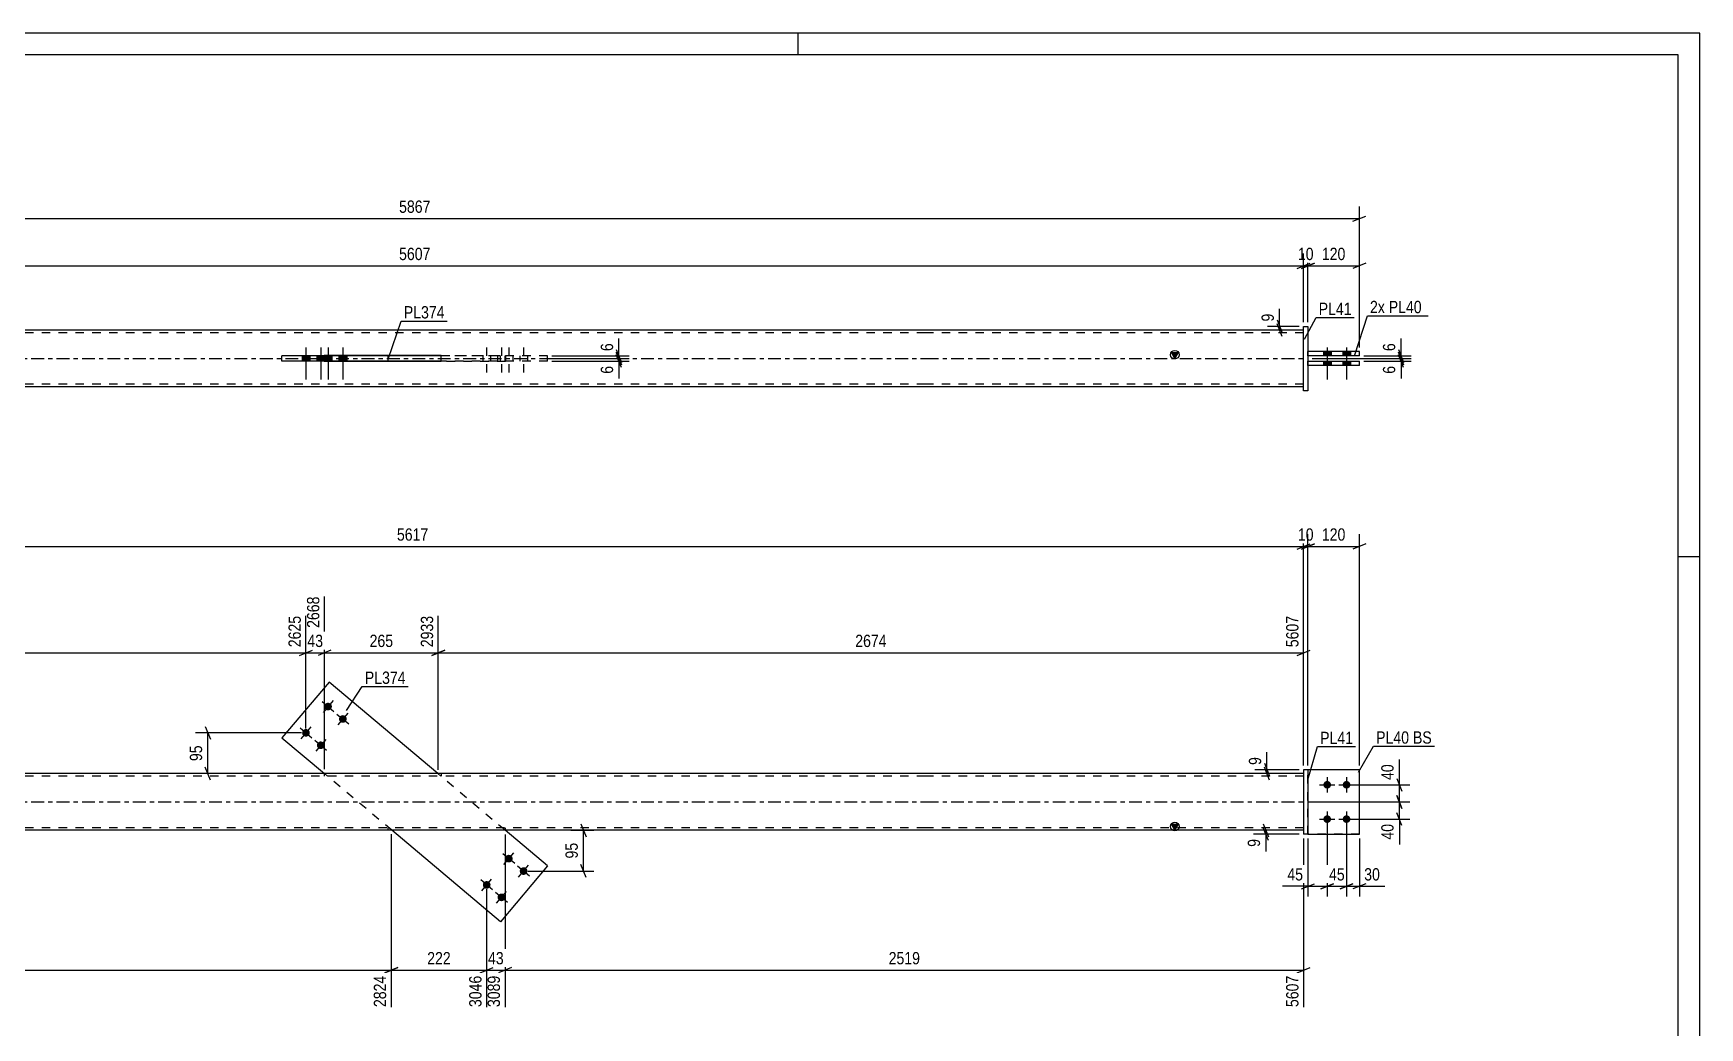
# Model space of a CAD drawing. Header units: millimetres. Extents: x 0 to 594, y 0 to 420.
# Drawn here: x 205.9 to 594, y 188.3 to 420 of the extents above; entities that cross this region are included whole.
import ezdxf

# ---------------------------------------------------------------- set-up
doc = ezdxf.new("R2010")
doc.units = ezdxf.units.MM
doc.linetypes.add('DXK_LINE_DOT2', pattern=[3.9198, 1.9599, -1.9599])
doc.linetypes.add('DXK_LINE_DOT3', pattern=[5.9187, 2.979, -0.9799, 0.9799, -0.9799])
doc.styles.add('Arial Narrow', font='ARIALN.TTF', dxfattribs={"height": 0.2})

# ---------------------------------------------------------------- blocks, each defined once
blk = doc.blocks.new('Unknown-582685932-1127')
at = {"color": 5, "linetype": 'Continuous'}
for p, q in [((594, 420), (0, 420)), ((384, 415), (384, 420)), ((594, 0), (594, 420)), ((589, 415), (5, 415)), ((589, 5), (589, 415)), ((594, 298), (589, 298))]:
    blk.add_line(p, q, dxfattribs=at)
blk = doc.blocks.new('Part-582685932-1683 - 1672')
at = {"linetype": 'Continuous'}
blk.add_hatch(color=2, dxfattribs=at).paths.add_polyline_path([(471.75, 234.32), (470.95, 235.72), (472.55, 235.72)])
at = {"color": 2, "linetype": 'Continuous'}
for p, q in [((413.65, 247.52), (175.8, 247.52)), ((501.75, 247.52), (413.75, 247.52)), ((413.65, 234.32), (175.8, 234.32)), ((501.75, 234.32), (413.75, 234.32)), ((471.75, 234.32), (470.95, 235.72)), ((470.95, 235.72), (472.55, 235.72)), ((472.55, 235.72), (471.75, 234.32))]:
    blk.add_line(p, q, dxfattribs=at)
at = {"color": 7, "linetype": 'DXK_LINE_DOT2'}
for p, q in [((413.65, 246.92), (175.8, 246.92)), ((273.59, 247.52), (273.59, 246.92)), ((300.9, 247.52), (300.9, 246.92)), ((501.75, 246.92), (413.75, 246.92)), ((501.75, 247.52), (501.75, 234.32)), ((413.65, 234.92), (175.8, 234.92)), ((288.55, 234.32), (288.55, 234.92)), ((315.86, 234.32), (315.86, 234.92)), ((501.75, 234.92), (413.75, 234.92))]:
    blk.add_line(p, q, dxfattribs=at)
at = {"color": 7, "linetype": 'DXK_LINE_DOT3'}
for p, q in [((175.8, 240.92), (413.65, 240.92)), ((413.75, 240.92), (501.75, 240.92))]:
    blk.add_line(p, q, dxfattribs=at)
at = {"color": 2, "linetype": 'Continuous'}
blk.add_circle((471.75, 235.22), 1, dxfattribs=at)
blk = doc.blocks.new('Part-582685932-1688 - 1672')
at = {"color": 2, "linetype": 'Continuous'}
for p, q in [((514.75, 248.42), (502.75, 248.42)), ((514.75, 233.42), (514.75, 248.42)), ((502.75, 233.42), (514.75, 233.42))]:
    blk.add_line(p, q, dxfattribs=at)
at = {"color": 7, "linetype": 'DXK_LINE_DOT2'}
blk.add_line((502.75, 248.42), (502.75, 233.42), dxfattribs=at)
blk = doc.blocks.new('Part-582685932-1693 - 1672')
at = {"color": 7, "linetype": 'DXK_LINE_DOT2'}
for p, q in [((514.75, 248.42), (502.75, 248.42)), ((502.75, 233.42), (502.75, 248.42)), ((514.75, 233.42), (514.75, 248.42)), ((514.75, 233.42), (502.75, 233.42))]:
    blk.add_line(p, q, dxfattribs=at)
blk = doc.blocks.new('Part-582685932-1698 - 1672')
at = {"color": 2, "linetype": 'Continuous'}
for p, q in [((502.75, 248.42), (501.75, 248.42)), ((501.75, 248.42), (501.75, 233.42)), ((502.75, 248.42), (502.75, 233.42)), ((502.75, 233.42), (501.75, 233.42))]:
    blk.add_line(p, q, dxfattribs=at)
blk = doc.blocks.new('Part-582685932-1718 - 1672')
at = {"color": 2, "linetype": 'Continuous'}
for p, q in [((274.75, 268.84), (263.8, 255.84)), ((300.08, 247.52), (274.75, 268.84)), ((263.8, 255.84), (273.69, 247.52)), ((314.7, 212.99), (289.37, 234.32)), ((325.65, 226), (315.76, 234.32)), ((325.65, 226), (314.7, 212.99))]:
    blk.add_line(p, q, dxfattribs=at)
at = {"color": 7, "linetype": 'DXK_LINE_DOT2'}
for p, q in [((289.37, 234.32), (273.69, 247.52)), ((315.76, 234.32), (300.08, 247.52))]:
    blk.add_line(p, q, dxfattribs=at)
blk = doc.blocks.new('Bolt-582685932-1719 - 1672')
at = {"linetype": 'Continuous'}
for points in [[(507.25, 245.82, -1), (507.25, 244.02, -1)], [(511.75, 245.82, -1), (511.75, 244.02, -1)], [(507.25, 237.82, -1), (507.25, 236.02, -1)], [(511.75, 237.82, -1), (511.75, 236.02, -1)]]:
    blk.add_hatch(color=1, dxfattribs=at).paths.add_polyline_path(points)
at = {"color": 1, "linetype": 'Continuous'}
for p, q in [((505.45, 244.92), (509.05, 244.92)), ((507.25, 246.72), (507.25, 243.12)), ((509.95, 244.92), (513.55, 244.92)), ((511.75, 246.72), (511.75, 243.12)), ((505.45, 236.92), (509.05, 236.92)), ((507.25, 238.72), (507.25, 235.12)), ((509.95, 236.92), (513.55, 236.92)), ((511.75, 238.72), (511.75, 235.12))]:
    blk.add_line(p, q, dxfattribs=at)
blk = doc.blocks.new('Bolt-582685932-1721 - 1672')
at = {"linetype": 'Continuous'}
for points in [[(275.11, 263.83, -1), (273.95, 262.46, -1)], [(278.55, 260.94, -1), (277.4, 259.56, -1)], [(269.96, 257.71, -1), (268.8, 256.34, -1)], [(273.4, 254.82, -1), (272.24, 253.44, -1)]]:
    blk.add_hatch(color=1, dxfattribs=at).paths.add_polyline_path(points)
at = {"color": 1, "linetype": 'Continuous'}
for p, q in [((273.16, 264.3), (275.91, 261.99)), ((275.69, 264.52), (273.37, 261.77)), ((276.6, 261.41), (279.35, 259.09)), ((279.13, 261.62), (276.82, 258.87)), ((268, 258.18), (270.76, 255.87)), ((270.54, 258.4), (268.22, 255.65)), ((271.45, 255.29), (274.2, 252.97)), ((273.98, 255.5), (271.66, 252.75))]:
    blk.add_line(p, q, dxfattribs=at)
blk = doc.blocks.new('Bolt-582685932-1722 - 1672')
at = {"linetype": 'Continuous'}
for points in [[(316.05, 227.02, -1), (317.21, 228.4, -1)], [(319.49, 224.12, -1), (320.65, 225.5, -1)], [(310.9, 220.9, -1), (312.05, 222.28, -1)], [(314.34, 218, -1), (315.5, 219.38, -1)]]:
    blk.add_hatch(color=1, dxfattribs=at).paths.add_polyline_path(points)
at = {"color": 1, "linetype": 'Continuous'}
for p, q in [((315.47, 226.33), (317.79, 229.08)), ((318, 226.55), (315.25, 228.87)), ((321.45, 223.65), (318.69, 225.97)), ((318.91, 223.43), (321.23, 226.19)), ((312.85, 220.43), (310.1, 222.75)), ((310.32, 220.21), (312.63, 222.96)), ((316.29, 217.53), (313.54, 219.85)), ((313.76, 217.31), (316.08, 220.07))]:
    blk.add_line(p, q, dxfattribs=at)
blk = doc.blocks.new('Bolt-582685932-1367 - 1364')
at = {"linetype": 'Continuous'}
for points in [[(508.15, 345.83), (506.35, 345.83), (506.35, 344.83), (508.15, 344.83)], [(508.15, 345.83), (506.35, 345.83), (506.35, 344.83), (508.15, 344.83)], [(512.65, 345.83), (510.85, 345.83), (510.85, 344.83), (512.65, 344.83)], [(512.65, 345.83), (510.85, 345.83), (510.85, 344.83), (512.65, 344.83)], [(508.15, 343.63), (506.35, 343.63), (506.35, 342.63), (508.15, 342.63)], [(508.15, 343.63), (506.35, 343.63), (506.35, 342.63), (508.15, 342.63)], [(512.65, 343.63), (510.85, 343.63), (510.85, 342.63), (512.65, 342.63)], [(512.65, 343.63), (510.85, 343.63), (510.85, 342.63), (512.65, 342.63)]]:
    blk.add_hatch(color=1, dxfattribs=at).paths.add_polyline_path(points)
at = {"color": 1, "linetype": 'Continuous'}
for p, q in [((506.35, 345.83), (506.35, 344.83)), ((506.35, 345.83), (506.35, 344.83)), ((507.25, 346.83), (507.25, 339.33)), ((507.25, 346.83), (507.25, 339.33)), ((508.15, 345.83), (508.15, 344.83)), ((508.15, 345.83), (508.15, 344.83)), ((510.85, 345.83), (510.85, 344.83)), ((510.85, 345.83), (510.85, 344.83)), ((511.75, 346.83), (511.75, 339.33)), ((511.75, 346.83), (511.75, 339.33)), ((512.65, 345.83), (512.65, 344.83)), ((512.65, 345.83), (512.65, 344.83)), ((506.35, 343.63), (506.35, 342.63)), ((506.35, 343.63), (506.35, 342.63)), ((508.15, 343.63), (508.15, 342.63)), ((508.15, 343.63), (508.15, 342.63)), ((510.85, 343.63), (510.85, 342.63)), ((510.85, 343.63), (510.85, 342.63)), ((512.65, 343.63), (512.65, 342.63)), ((512.65, 343.63), (512.65, 342.63))]:
    blk.add_line(p, q, dxfattribs=at)
blk = doc.blocks.new('Part-582685932-1402 - 1364')
at = {"linetype": 'Continuous'}
blk.add_hatch(color=2, dxfattribs=at).paths.add_polyline_path([(471.75, 344.23), (470.95, 345.63), (472.55, 345.63)])
at = {"color": 2, "linetype": 'Continuous'}
for p, q in [((413.65, 350.83), (175.8, 350.83)), ((501.75, 350.83), (413.75, 350.83)), ((471.75, 344.23), (470.95, 345.63)), ((470.95, 345.63), (472.55, 345.63)), ((472.55, 345.63), (471.75, 344.23)), ((300.9, 344.93), (273.59, 344.93)), ((273.59, 344.83), (273.59, 344.93)), ((273.59, 343.63), (273.59, 343.53)), ((300.9, 343.53), (273.59, 343.53)), ((288.55, 344.93), (288.55, 344.83)), ((288.55, 343.63), (288.55, 343.53)), ((300.9, 343.53), (300.9, 344.93)), ((413.65, 337.63), (175.8, 337.63)), ((501.75, 337.63), (413.75, 337.63))]:
    blk.add_line(p, q, dxfattribs=at)
at = {"color": 7, "linetype": 'DXK_LINE_DOT2'}
for p, q in [((413.65, 350.23), (175.8, 350.23)), ((501.75, 350.23), (413.75, 350.23)), ((501.75, 337.63), (501.75, 350.83)), ((273.59, 343.53), (273.59, 344.83)), ((288.55, 343.53), (288.55, 344.83)), ((300.9, 344.93), (315.86, 344.93)), ((315.86, 343.53), (300.9, 343.53)), ((315.86, 344.93), (315.86, 343.53)), ((413.65, 338.23), (175.8, 338.23)), ((501.75, 338.23), (413.75, 338.23))]:
    blk.add_line(p, q, dxfattribs=at)
at = {"color": 7, "linetype": 'DXK_LINE_DOT3'}
for p, q in [((175.8, 344.23), (413.65, 344.23)), ((413.75, 344.23), (501.75, 344.23))]:
    blk.add_line(p, q, dxfattribs=at)
at = {"color": 2, "linetype": 'Continuous'}
blk.add_circle((471.75, 345.13), 1, dxfattribs=at)
blk = doc.blocks.new('Bolt-582685932-1370 - 1364')
at = {"color": 1, "linetype": 'DXK_LINE_DOT2'}
for p, q in [((311.47, 346.83), (311.47, 339.33)), ((314.92, 346.83), (314.92, 339.33)), ((316.63, 346.83), (316.63, 339.33)), ((320.07, 346.83), (320.07, 339.33)), ((310.57, 344.83), (310.57, 343.63)), ((312.37, 344.83), (312.37, 343.63)), ((314.02, 344.83), (314.02, 343.63)), ((315.73, 344.83), (315.73, 343.63)), ((315.82, 344.83), (315.82, 343.63)), ((317.53, 344.83), (317.53, 343.63)), ((319.17, 344.83), (319.17, 343.63)), ((320.97, 344.83), (320.97, 343.63))]:
    blk.add_line(p, q, dxfattribs=at)
blk = doc.blocks.new('Bolt-582685932-1371 - 1364')
at = {"linetype": 'Continuous'}
for points in [[(270.28, 344.83), (268.48, 344.83), (268.48, 343.63), (270.28, 343.63)], [(273.72, 344.83), (271.92, 344.83), (271.92, 343.63), (273.72, 343.63)], [(275.43, 344.83), (273.63, 344.83), (273.63, 343.63), (275.43, 343.63)], [(278.87, 344.83), (277.07, 344.83), (277.07, 343.63), (278.87, 343.63)]]:
    blk.add_hatch(color=1, dxfattribs=at).paths.add_polyline_path(points)
at = {"color": 1, "linetype": 'Continuous'}
for p, q in [((269.38, 346.83), (269.38, 339.33)), ((272.82, 346.83), (272.82, 339.33)), ((274.53, 346.83), (274.53, 339.33)), ((277.97, 346.83), (277.97, 339.33)), ((268.48, 344.83), (268.48, 343.63)), ((270.28, 344.83), (270.28, 343.63)), ((271.92, 344.83), (271.92, 343.63)), ((273.63, 344.83), (273.63, 343.63)), ((273.72, 344.83), (273.72, 343.63)), ((275.43, 344.83), (275.43, 343.63)), ((277.07, 344.83), (277.07, 343.63)), ((278.87, 344.83), (278.87, 343.63))]:
    blk.add_line(p, q, dxfattribs=at)
blk = doc.blocks.new('Part-582685932-1417 - 1364')
at = {"color": 2, "linetype": 'Continuous'}
for p, q in [((502.75, 342.63), (502.75, 343.63)), ((502.75, 343.63), (514.75, 343.63)), ((514.75, 342.63), (502.75, 342.63)), ((514.75, 342.63), (514.75, 343.63))]:
    blk.add_line(p, q, dxfattribs=at)
blk = doc.blocks.new('Part-582685932-1422 - 1364')
at = {"color": 2, "linetype": 'Continuous'}
for p, q in [((514.75, 345.83), (502.75, 345.83)), ((502.75, 344.83), (502.75, 345.83)), ((514.75, 344.83), (514.75, 345.83)), ((514.75, 344.83), (502.75, 344.83))]:
    blk.add_line(p, q, dxfattribs=at)
blk = doc.blocks.new('Part-582685932-1437 - 1364')
at = {"color": 2, "linetype": 'Continuous'}
for p, q in [((501.75, 336.73), (501.75, 351.73)), ((501.75, 351.73), (502.75, 351.73)), ((502.75, 351.73), (502.75, 336.73)), ((502.75, 336.73), (501.75, 336.73))]:
    blk.add_line(p, q, dxfattribs=at)
blk = doc.blocks.new('Part-582685932-1467 - 1364')
at = {"color": 2, "linetype": 'Continuous'}
for p, q in [((263.8, 343.63), (263.8, 344.83)), ((300.9, 344.83), (263.8, 344.83)), ((300.9, 343.63), (263.8, 343.63)), ((274.75, 343.63), (274.75, 344.83))]:
    blk.add_line(p, q, dxfattribs=at)
at = {"color": 7, "linetype": 'DXK_LINE_DOT2'}
for p, q in [((325.65, 344.83), (300.9, 344.83)), ((325.65, 343.63), (300.9, 343.63)), ((314.7, 343.63), (314.7, 344.83)), ((325.65, 343.63), (325.65, 344.83))]:
    blk.add_line(p, q, dxfattribs=at)
blk = doc.blocks.new('StraightDimension-582685932-1758 - 1672')
at = {"color": 7, "linetype": 'Continuous'}
for p, q in [((273.69, 248.52), (273.69, 288.78)), ((300.2, 248.42), (300.2, 284.28)), ((275.19, 276.27), (272.19, 275.07)), ((273.69, 275.67), (300.2, 275.67)), ((298.7, 275.07), (301.7, 276.27))]:
    blk.add_line(p, q, dxfattribs=at)
at = {"color": 0, "linetype": 'Continuous'}
blk.add_wipeout([(299.6, 284.88), (295.4, 284.88), (295.4, 276.37), (299.6, 276.37)], dxfattribs=at)
at = {"color": 0}
blk.add_wipeout([(290.28, 276.42), (290.28, 280.62), (283.6, 280.62), (283.6, 276.42)], dxfattribs=at)
at = {"color": 3, "linetype": 'Continuous', "style": 'Arial Narrow'}
blk.add_text('2933', height=2.863, rotation=90.0002, dxfattribs=at).set_placement((299, 276.97))
at = {"color": 3, "style": 'Arial Narrow'}
blk.add_text('265', height=2.863, dxfattribs=at).set_placement((284.2, 277.02))
blk = doc.blocks.new('StraightDimension-582685932-1742 - 1672')
at = {"color": 7, "linetype": 'Continuous'}
for p, q in [((273.69, 248.52), (273.69, 288.78)), ((269.38, 258.03), (269.38, 284.28)), ((267.88, 275.07), (270.88, 276.27)), ((269.38, 275.67), (273.69, 275.67)), ((275.19, 276.27), (272.19, 275.07))]:
    blk.add_line(p, q, dxfattribs=at)
at = {"color": 0}
blk.add_wipeout([(273.96, 276.42), (273.96, 280.62), (269.11, 280.62), (269.11, 276.42)], dxfattribs=at)
at = {"color": 0, "linetype": 'Continuous'}
blk.add_wipeout([(273.09, 289.38), (268.89, 289.38), (268.89, 280.87), (273.09, 280.87)], dxfattribs=at)
at = {"color": 3, "linetype": 'Continuous', "style": 'Arial Narrow'}
blk.add_text('2668', height=2.863, rotation=90.0002, dxfattribs=at).set_placement((272.49, 281.47))
at = {"color": 3, "style": 'Arial Narrow'}
blk.add_text('43', height=2.863, dxfattribs=at).set_placement((269.71, 277.02))
blk = doc.blocks.new('StraightDimension-582685932-1814 - 1672')
at = {"color": 7, "linetype": 'Continuous'}
for p, q in [((315.76, 233.32), (315.76, 193.13)), ((501.75, 232.42), (501.75, 193.13)), ((317.26, 202.34), (314.26, 201.14)), ((500.25, 201.14), (503.25, 202.34)), ((315.76, 201.74), (501.75, 201.74))]:
    blk.add_line(p, q, dxfattribs=at)
at = {"color": 0}
blk.add_wipeout([(413.01, 202.49), (413.01, 206.69), (404.5, 206.69), (404.5, 202.49)], dxfattribs=at)
at = {"color": 0, "linetype": 'Continuous'}
blk.add_wipeout([(501.15, 201.04), (496.95, 201.04), (496.95, 192.53), (501.15, 192.53)], dxfattribs=at)
at = {"color": 3, "style": 'Arial Narrow'}
blk.add_text('2519', height=2.863, dxfattribs=at).set_placement((405.1, 203.09))
at = {"color": 3, "linetype": 'Continuous', "style": 'Arial Narrow'}
blk.add_text('5607', height=2.863, rotation=90.0002, dxfattribs=at).set_placement((500.55, 193.13))
blk = doc.blocks.new('StraightDimension-582685932-1963 - 1672')
at = {"color": 7, "linetype": 'Continuous'}
for p, q in [((331.07, 234.32), (336.44, 234.32)), ((333.44, 235.82), (334.64, 232.82)), ((334.04, 224.81), (334.04, 234.32)), ((334.64, 223.31), (333.44, 226.31)), ((321.07, 224.81), (336.44, 224.81))]:
    blk.add_line(p, q, dxfattribs=at)
at = {"color": 0}
blk.add_wipeout([(333.29, 231.99), (329.09, 231.99), (329.09, 227.14), (333.29, 227.14)], dxfattribs=at)
at = {"color": 3, "style": 'Arial Narrow'}
blk.add_text('95', height=2.863, rotation=90.0002, dxfattribs=at).set_placement((332.69, 227.74))
blk = doc.blocks.new('StraightDimension-582685932-1987 - 1672')
at = {"color": 7, "linetype": 'Continuous'}
for p, q in [((512.75, 244.92), (526.46, 244.92)), ((523.46, 246.42), (524.66, 243.42)), ((524.06, 240.92), (524.06, 244.92)), ((502.75, 240.92), (526.46, 240.92)), ((524.66, 239.42), (523.46, 242.42))]:
    blk.add_line(p, q, dxfattribs=at)
at = {"color": 0}
blk.add_wipeout([(523.31, 250.3), (519.11, 250.3), (519.11, 245.44), (523.31, 245.44)], dxfattribs=at)
at = {"color": 7, "linetype": 'Continuous'}
blk.add_line((524.06, 244.92), (524.06, 250.82), dxfattribs=at)
blk.add_line((524.06, 244.92), (524.06, 250.82), dxfattribs=at)
at = {"color": 3, "style": 'Arial Narrow'}
blk.add_text('40', height=2.863, rotation=90.0002, dxfattribs=at).set_placement((522.71, 246.04))
blk = doc.blocks.new('StraightDimension-582685932-1732 - 1672')
at = {"color": 7, "linetype": 'Continuous'}
for p, q in [((269.38, 258.03), (269.38, 284.28)), ((89.2, 276.27), (86.2, 275.07)), ((87.7, 248.52), (87.7, 278.8)), ((87.7, 275.67), (269.38, 275.67)), ((267.88, 275.07), (270.88, 276.27))]:
    blk.add_line(p, q, dxfattribs=at)
at = {"color": 0, "linetype": 'Continuous'}
for points in [[(268.78, 284.88), (264.58, 284.88), (264.58, 276.37), (268.78, 276.37)], [(87.1, 279.4), (82.9, 279.4), (82.9, 276.37), (87.1, 276.37)]]:
    blk.add_wipeout(points, dxfattribs=at)
at = {"color": 0}
blk.add_wipeout([(182.8, 276.42), (182.8, 280.62), (174.29, 280.62), (174.29, 276.42)], dxfattribs=at)
at = {"color": 3, "linetype": 'Continuous', "style": 'Arial Narrow'}
for s, height, p in [('2625', 2.863, (268.18, 276.97)), ('0', 2.86, (86.5, 276.97))]:
    blk.add_text(s, height=height, rotation=90.0002, dxfattribs=at).set_placement(p)
at = {"color": 3, "style": 'Arial Narrow'}
blk.add_text('2625', height=2.863, dxfattribs=at).set_placement((174.89, 277.02))
blk = doc.blocks.new('StraightDimension-582685932-1909 - 1672')
at = {"color": 7, "linetype": 'Continuous'}
for p, q in [((507.25, 235.92), (507.25, 218.87)), ((502.75, 232.42), (502.75, 218.87)), ((501.25, 220.67), (504.25, 221.87)), ((502.75, 221.27), (507.25, 221.27)), ((508.75, 221.87), (505.75, 220.67))]:
    blk.add_line(p, q, dxfattribs=at)
at = {"color": 0}
blk.add_wipeout([(502.22, 222.02), (502.22, 226.22), (497.36, 226.22), (497.36, 222.02)], dxfattribs=at)
at = {"color": 7, "linetype": 'Continuous'}
blk.add_line((502.75, 221.27), (496.84, 221.27), dxfattribs=at)
blk.add_line((502.75, 221.27), (496.84, 221.27), dxfattribs=at)
at = {"color": 3, "style": 'Arial Narrow'}
blk.add_text('45', height=2.863, dxfattribs=at).set_placement((497.96, 222.62))
blk = doc.blocks.new('StraightDimension-582685932-1774 - 1672')
at = {"color": 7, "linetype": 'Continuous'}
for p, q in [((300.2, 248.42), (300.2, 284.28)), ((501.75, 249.42), (501.75, 284.28)), ((301.7, 276.27), (298.7, 275.07)), ((300.2, 275.67), (501.75, 275.67)), ((500.25, 275.07), (503.25, 276.27))]:
    blk.add_line(p, q, dxfattribs=at)
at = {"color": 0, "linetype": 'Continuous'}
blk.add_wipeout([(501.15, 284.88), (496.95, 284.88), (496.95, 276.37), (501.15, 276.37)], dxfattribs=at)
at = {"color": 0}
blk.add_wipeout([(405.23, 276.42), (405.23, 280.62), (396.72, 280.62), (396.72, 276.42)], dxfattribs=at)
at = {"color": 3, "linetype": 'Continuous', "style": 'Arial Narrow'}
blk.add_text('5607', height=2.863, rotation=90.0002, dxfattribs=at).set_placement((500.55, 276.97))
at = {"color": 3, "style": 'Arial Narrow'}
blk.add_text('2674', height=2.863, dxfattribs=at).set_placement((397.32, 277.02))
blk = doc.blocks.new('StraightDimension-582685932-1826 - 1672')
at = {"color": 7, "linetype": 'Continuous'}
for p, q in [((315.76, 233.32), (315.76, 193.13)), ((311.47, 220.59), (311.47, 193.13)), ((309.97, 201.14), (312.97, 202.34)), ((317.26, 202.34), (314.26, 201.14)), ((311.47, 201.74), (315.76, 201.74))]:
    blk.add_line(p, q, dxfattribs=at)
at = {"color": 0}
blk.add_wipeout([(316.05, 202.49), (316.05, 206.69), (311.19, 206.69), (311.19, 202.49)], dxfattribs=at)
at = {"color": 3, "style": 'Arial Narrow'}
blk.add_text('43', height=2.863, dxfattribs=at).set_placement((311.79, 203.09))
at = {"color": 0, "linetype": 'Continuous'}
blk.add_wipeout([(315.16, 201.04), (310.96, 201.04), (310.96, 192.53), (315.16, 192.53)], dxfattribs=at)
at = {"color": 3, "linetype": 'Continuous', "style": 'Arial Narrow'}
blk.add_text('3089', height=2.863, rotation=90.0002, dxfattribs=at).set_placement((314.56, 193.13))
blk = doc.blocks.new('StraightDimension-582685932-2032 - 1672')
at = {"color": 7, "linetype": 'Continuous'}
for p, q in [((501.75, 249.42), (501.75, 303.3)), ((86.7, 300.45), (501.75, 300.45)), ((500.25, 299.85), (503.25, 301.05))]:
    blk.add_line(p, q, dxfattribs=at)
at = {"color": 0}
blk.add_wipeout([(298.48, 301.2), (298.48, 305.4), (289.97, 305.4), (289.97, 301.2)], dxfattribs=at)
at = {"color": 3, "style": 'Arial Narrow'}
blk.add_text('5617', height=2.863, dxfattribs=at).set_placement((290.57, 301.8))
blk = doc.blocks.new('StraightDimension-582685932-1840 - 1672')
at = {"color": 7, "linetype": 'Continuous'}
for p, q in [((289.25, 233.41), (289.25, 193.13)), ((311.47, 220.59), (311.47, 193.13)), ((290.75, 202.34), (287.75, 201.14)), ((309.97, 201.14), (312.97, 202.34)), ((289.25, 201.74), (311.47, 201.74))]:
    blk.add_line(p, q, dxfattribs=at)
at = {"color": 0}
blk.add_wipeout([(303.7, 202.49), (303.7, 206.69), (297.02, 206.69), (297.02, 202.49)], dxfattribs=at)
at = {"color": 0, "linetype": 'Continuous'}
blk.add_wipeout([(310.87, 201.04), (306.67, 201.04), (306.67, 192.53), (310.87, 192.53)], dxfattribs=at)
at = {"color": 3, "style": 'Arial Narrow'}
blk.add_text('222', height=2.863, dxfattribs=at).set_placement((297.62, 203.09))
at = {"color": 3, "linetype": 'Continuous', "style": 'Arial Narrow'}
blk.add_text('3046', height=2.863, rotation=90.0002, dxfattribs=at).set_placement((310.27, 193.13))
blk = doc.blocks.new('StraightDimension-582685932-1848 - 1672')
at = {"color": 7, "linetype": 'Continuous'}
for p, q in [((289.25, 233.41), (289.25, 193.13)), ((87.7, 232.42), (87.7, 198.61)), ((89.2, 202.34), (86.2, 201.14)), ((287.75, 201.14), (290.75, 202.34)), ((87.7, 201.74), (289.25, 201.74))]:
    blk.add_line(p, q, dxfattribs=at)
at = {"color": 0}
blk.add_wipeout([(192.73, 202.49), (192.73, 206.69), (184.22, 206.69), (184.22, 202.49)], dxfattribs=at)
at = {"color": 0, "linetype": 'Continuous'}
for points in [[(87.1, 201.04), (82.9, 201.04), (82.9, 198.01), (87.1, 198.01)], [(288.65, 201.04), (284.45, 201.04), (284.45, 192.53), (288.65, 192.53)]]:
    blk.add_wipeout(points, dxfattribs=at)
at = {"color": 3, "style": 'Arial Narrow'}
blk.add_text('2824', height=2.863, dxfattribs=at).set_placement((184.82, 203.09))
at = {"color": 3, "linetype": 'Continuous', "style": 'Arial Narrow'}
for s, height, p in [('0', 2.86, (86.5, 198.61)), ('2824', 2.863, (288.05, 193.13))]:
    blk.add_text(s, height=height, rotation=90.0002, dxfattribs=at).set_placement(p)
blk = doc.blocks.new('StraightDimension-582685932-2001 - 1672')
at = {"color": 7, "linetype": 'Continuous'}
for p, q in [((268.38, 257.03), (243.69, 257.03)), ((245.94, 258.53), (247.14, 255.53)), ((246.54, 247.52), (246.54, 257.03)), ((247.14, 246.02), (245.94, 249.02)), ((268.51, 247.52), (243.69, 247.52))]:
    blk.add_line(p, q, dxfattribs=at)
at = {"color": 0}
blk.add_wipeout([(245.79, 254.7), (241.59, 254.7), (241.59, 249.84), (245.79, 249.84)], dxfattribs=at)
at = {"color": 3, "style": 'Arial Narrow'}
blk.add_text('95', height=2.863, rotation=90.0002, dxfattribs=at).set_placement((245.19, 250.44))
blk = doc.blocks.new('StraightDimension-582685932-1900 - 1672')
at = {"color": 7, "linetype": 'Continuous'}
for p, q in [((500.75, 234.32), (490.1, 234.32)), ((500.75, 233.42), (490.1, 233.42)), ((492.35, 235.82), (493.55, 232.82)), ((493.55, 231.92), (492.35, 234.92)), ((492.95, 233.42), (492.95, 234.32))]:
    blk.add_line(p, q, dxfattribs=at)
at = {"color": 0}
blk.add_wipeout([(492.2, 232.89), (488, 232.89), (488, 229.86), (492.2, 229.86)], dxfattribs=at)
at = {"color": 7, "linetype": 'Continuous'}
blk.add_line((492.95, 233.42), (492.95, 229.34), dxfattribs=at)
blk.add_line((492.95, 233.42), (492.95, 229.34), dxfattribs=at)
at = {"color": 3, "style": 'Arial Narrow'}
blk.add_text('9', height=2.86, rotation=90.0002, dxfattribs=at).set_placement((491.6, 230.46))
blk = doc.blocks.new('StraightDimension-582685932-1925 - 1672')
at = {"color": 7, "linetype": 'Continuous'}
for p, q in [((507.25, 235.92), (507.25, 218.87)), ((511.75, 235.92), (511.75, 218.87)), ((505.75, 220.67), (508.75, 221.87)), ((507.25, 221.27), (511.75, 221.27)), ((513.25, 221.87), (510.25, 220.67))]:
    blk.add_line(p, q, dxfattribs=at)
at = {"color": 0}
blk.add_wipeout([(511.92, 222.02), (511.92, 226.22), (507.07, 226.22), (507.07, 222.02)], dxfattribs=at)
at = {"color": 3, "style": 'Arial Narrow'}
blk.add_text('45', height=2.863, dxfattribs=at).set_placement((507.67, 222.62))
blk = doc.blocks.new('StraightDimension-582685932-1935 - 1672')
at = {"color": 7, "linetype": 'Continuous'}
for p, q in [((511.75, 235.92), (511.75, 218.87)), ((514.75, 232.42), (514.75, 218.87)), ((510.25, 220.67), (513.25, 221.87)), ((511.75, 221.27), (514.75, 221.27)), ((516.25, 221.87), (513.25, 220.67))]:
    blk.add_line(p, q, dxfattribs=at)
at = {"color": 0}
blk.add_wipeout([(520.13, 222.02), (520.13, 226.22), (515.27, 226.22), (515.27, 222.02)], dxfattribs=at)
at = {"color": 7, "linetype": 'Continuous'}
blk.add_line((514.75, 221.27), (520.65, 221.27), dxfattribs=at)
blk.add_line((514.75, 221.27), (520.65, 221.27), dxfattribs=at)
at = {"color": 3, "style": 'Arial Narrow'}
blk.add_text('30', height=2.863, dxfattribs=at).set_placement((515.87, 222.62))
blk = doc.blocks.new('StraightDimension-582685932-1974 - 1672')
at = {"color": 7, "linetype": 'Continuous'}
for p, q in [((502.75, 240.92), (526.46, 240.92)), ((523.46, 242.42), (524.66, 239.42)), ((524.06, 236.92), (524.06, 240.92)), ((512.75, 236.92), (526.46, 236.92)), ((524.66, 235.42), (523.46, 238.42))]:
    blk.add_line(p, q, dxfattribs=at)
at = {"color": 0}
blk.add_wipeout([(523.31, 236.39), (519.11, 236.39), (519.11, 231.54), (523.31, 231.54)], dxfattribs=at)
at = {"color": 7, "linetype": 'Continuous'}
blk.add_line((524.06, 236.92), (524.06, 231.01), dxfattribs=at)
blk.add_line((524.06, 236.92), (524.06, 231.01), dxfattribs=at)
at = {"color": 3, "style": 'Arial Narrow'}
blk.add_text('40', height=2.863, rotation=90.0002, dxfattribs=at).set_placement((522.71, 232.14))
blk = doc.blocks.new('StraightDimension-582685932-2009 - 1672')
at = {"color": 7, "linetype": 'Continuous'}
for p, q in [((500.75, 248.42), (490.36, 248.42)), ((492.61, 249.92), (493.81, 246.92)), ((493.81, 246.02), (492.61, 249.02)), ((493.21, 247.52), (493.21, 248.42)), ((500.75, 247.52), (490.36, 247.52))]:
    blk.add_line(p, q, dxfattribs=at)
at = {"color": 0}
blk.add_wipeout([(492.46, 251.97), (488.26, 251.97), (488.26, 248.94), (492.46, 248.94)], dxfattribs=at)
at = {"color": 7, "linetype": 'Continuous'}
blk.add_line((493.21, 248.42), (493.21, 252.5), dxfattribs=at)
blk.add_line((493.21, 248.42), (493.21, 252.5), dxfattribs=at)
at = {"color": 3, "style": 'Arial Narrow'}
blk.add_text('9', height=2.86, rotation=90.0002, dxfattribs=at).set_placement((491.86, 249.54))
blk = doc.blocks.new('StraightDimension-582685932-2043 - 1672')
at = {"color": 7, "linetype": 'Continuous'}
for p, q in [((501.75, 249.42), (501.75, 303.3)), ((502.75, 249.42), (502.75, 303.3)), ((500.25, 299.85), (503.25, 301.05)), ((504.25, 301.05), (501.25, 299.85)), ((501.75, 300.45), (502.75, 300.45))]:
    blk.add_line(p, q, dxfattribs=at)
at = {"color": 0}
blk.add_wipeout([(504.67, 301.2), (504.67, 305.4), (499.82, 305.4), (499.82, 301.2)], dxfattribs=at)
at = {"color": 3, "style": 'Arial Narrow'}
blk.add_text('10', height=2.863, dxfattribs=at).set_placement((500.42, 301.8))
blk = doc.blocks.new('StraightDimension-582685932-2054 - 1672')
at = {"color": 7, "linetype": 'Continuous'}
for p, q in [((502.75, 249.42), (502.75, 303.3)), ((514.75, 249.42), (514.75, 303.3)), ((501.25, 299.85), (504.25, 301.05)), ((502.75, 300.45), (514.75, 300.45)), ((516.25, 301.05), (513.25, 299.85))]:
    blk.add_line(p, q, dxfattribs=at)
at = {"color": 0}
blk.add_wipeout([(512.09, 301.2), (512.09, 305.4), (505.4, 305.4), (505.4, 301.2)], dxfattribs=at)
at = {"color": 3, "style": 'Arial Narrow'}
blk.add_text('120', height=2.863, dxfattribs=at).set_placement((506, 301.8))
blk = doc.blocks.new('StraightDimension-582685932-1498 - 1364')
at = {"color": 7, "linetype": 'Continuous'}
for p, q in [((74.7, 376.83), (514.75, 376.83)), ((513.25, 376.23), (516.25, 377.43)), ((514.75, 346.83), (514.75, 379.68))]:
    blk.add_line(p, q, dxfattribs=at)
at = {"color": 0}
blk.add_wipeout([(298.98, 377.58), (298.98, 381.78), (290.47, 381.78), (290.47, 377.58)], dxfattribs=at)
at = {"color": 3, "style": 'Arial Narrow'}
blk.add_text('5867', height=2.863, dxfattribs=at).set_placement((291.07, 378.18))
blk = doc.blocks.new('StraightDimension-582685932-1488 - 1364')
at = {"color": 7, "linetype": 'Continuous'}
for p, q in [((341.66, 346.33), (342.86, 343.33)), ((342.86, 342.73), (341.66, 345.73)), ((326.65, 344.83), (344.66, 344.83)), ((326.65, 344.23), (344.66, 344.23)), ((342.26, 344.23), (342.26, 344.83))]:
    blk.add_line(p, q, dxfattribs=at)
at = {"color": 0}
blk.add_wipeout([(341.51, 348.38), (337.31, 348.38), (337.31, 345.36), (341.51, 345.36)], dxfattribs=at)
at = {"color": 7, "linetype": 'Continuous'}
blk.add_line((342.26, 344.83), (342.26, 348.91), dxfattribs=at)
blk.add_line((342.26, 344.83), (342.26, 348.91), dxfattribs=at)
at = {"color": 3, "style": 'Arial Narrow'}
blk.add_text('6', height=2.86, rotation=90.0002, dxfattribs=at).set_placement((340.91, 345.96))
blk = doc.blocks.new('StraightDimension-582685932-1492 - 1364')
at = {"color": 7, "linetype": 'Continuous'}
for p, q in [((341.66, 345.73), (342.86, 342.73)), ((326.65, 344.23), (344.66, 344.23)), ((326.65, 343.63), (344.66, 343.63)), ((342.86, 342.13), (341.66, 345.13)), ((342.26, 343.63), (342.26, 344.23))]:
    blk.add_line(p, q, dxfattribs=at)
at = {"color": 0}
blk.add_wipeout([(341.51, 343.11), (337.31, 343.11), (337.31, 340.08), (341.51, 340.08)], dxfattribs=at)
at = {"color": 7, "linetype": 'Continuous'}
blk.add_line((342.26, 343.63), (342.26, 339.55), dxfattribs=at)
blk.add_line((342.26, 343.63), (342.26, 339.55), dxfattribs=at)
at = {"color": 3, "style": 'Arial Narrow'}
blk.add_text('6', height=2.86, rotation=90.0002, dxfattribs=at).set_placement((340.91, 340.68))
blk = doc.blocks.new('StraightDimension-582685932-1509 - 1364')
at = {"color": 7, "linetype": 'Continuous'}
for p, q in [((501.25, 365.22), (504.25, 366.42)), ((502.75, 352.73), (502.75, 368.67)), ((502.75, 365.82), (514.75, 365.82)), ((516.25, 366.42), (513.25, 365.22)), ((514.75, 346.83), (514.75, 368.67))]:
    blk.add_line(p, q, dxfattribs=at)
at = {"color": 0}
blk.add_wipeout([(512.09, 366.57), (512.09, 370.77), (505.4, 370.77), (505.4, 366.57)], dxfattribs=at)
at = {"color": 3, "style": 'Arial Narrow'}
blk.add_text('120', height=2.863, dxfattribs=at).set_placement((506, 367.17))
blk = doc.blocks.new('StraightDimension-582685932-1519 - 1364')
at = {"color": 7, "linetype": 'Continuous'}
for p, q in [((500.25, 365.22), (503.25, 366.42)), ((504.25, 366.42), (501.25, 365.22)), ((501.75, 352.73), (501.75, 368.67)), ((501.75, 365.82), (502.75, 365.82)), ((502.75, 352.73), (502.75, 368.67))]:
    blk.add_line(p, q, dxfattribs=at)
at = {"color": 0}
blk.add_wipeout([(504.67, 366.57), (504.67, 370.77), (499.82, 370.77), (499.82, 366.57)], dxfattribs=at)
at = {"color": 3, "style": 'Arial Narrow'}
blk.add_text('10', height=2.863, dxfattribs=at).set_placement((500.42, 367.17))
blk = doc.blocks.new('StraightDimension-582685932-1529 - 1364')
at = {"color": 7, "linetype": 'Continuous'}
for p, q in [((87.7, 365.82), (501.75, 365.82)), ((500.25, 365.22), (503.25, 366.42)), ((501.75, 352.73), (501.75, 368.67))]:
    blk.add_line(p, q, dxfattribs=at)
at = {"color": 0}
blk.add_wipeout([(298.98, 366.57), (298.98, 370.77), (290.47, 370.77), (290.47, 366.57)], dxfattribs=at)
at = {"color": 3, "style": 'Arial Narrow'}
blk.add_text('5607', height=2.863, dxfattribs=at).set_placement((291.07, 367.17))
blk = doc.blocks.new('StraightDimension-582685932-1560 - 1364')
at = {"color": 7, "linetype": 'Continuous'}
for p, q in [((495.57, 353.23), (496.77, 350.23)), ((500.75, 351.73), (493.32, 351.73)), ((500.75, 350.83), (493.32, 350.83)), ((496.77, 349.33), (495.57, 352.33)), ((496.17, 350.83), (496.17, 351.73))]:
    blk.add_line(p, q, dxfattribs=at)
at = {"color": 0}
blk.add_wipeout([(495.42, 355.28), (491.22, 355.28), (491.22, 352.26), (495.42, 352.26)], dxfattribs=at)
at = {"color": 7, "linetype": 'Continuous'}
blk.add_line((496.17, 351.73), (496.17, 355.81), dxfattribs=at)
blk.add_line((496.17, 351.73), (496.17, 355.81), dxfattribs=at)
at = {"color": 3, "style": 'Arial Narrow'}
blk.add_text('9', height=2.86, rotation=90.0002, dxfattribs=at).set_placement((494.82, 352.86))
blk = doc.blocks.new('StraightDimension-582685932-1571 - 1364')
at = {"color": 7, "linetype": 'Continuous'}
for p, q in [((523.84, 346.33), (525.04, 343.33)), ((525.04, 342.73), (523.84, 345.73)), ((503.75, 344.23), (526.84, 344.23)), ((515.75, 344.83), (526.84, 344.83)), ((524.44, 344.23), (524.44, 344.83))]:
    blk.add_line(p, q, dxfattribs=at)
at = {"color": 0}
blk.add_wipeout([(523.69, 348.38), (519.49, 348.38), (519.49, 345.36), (523.69, 345.36)], dxfattribs=at)
at = {"color": 7, "linetype": 'Continuous'}
blk.add_line((524.44, 344.83), (524.44, 348.91), dxfattribs=at)
blk.add_line((524.44, 344.83), (524.44, 348.91), dxfattribs=at)
at = {"color": 3, "style": 'Arial Narrow'}
blk.add_text('6', height=2.86, rotation=90.0002, dxfattribs=at).set_placement((523.09, 345.96))
blk = doc.blocks.new('StraightDimension-582685932-1580 - 1364')
at = {"color": 7, "linetype": 'Continuous'}
for p, q in [((523.84, 345.73), (525.04, 342.73)), ((503.75, 344.23), (526.84, 344.23)), ((515.75, 343.63), (526.84, 343.63)), ((525.04, 342.13), (523.84, 345.13)), ((524.44, 343.63), (524.44, 344.23))]:
    blk.add_line(p, q, dxfattribs=at)
at = {"color": 0}
blk.add_wipeout([(523.69, 343.11), (519.49, 343.11), (519.49, 340.08), (523.69, 340.08)], dxfattribs=at)
at = {"color": 7, "linetype": 'Continuous'}
blk.add_line((524.44, 343.63), (524.44, 339.55), dxfattribs=at)
blk.add_line((524.44, 343.63), (524.44, 339.55), dxfattribs=at)
at = {"color": 3, "style": 'Arial Narrow'}
blk.add_text('6', height=2.86, rotation=90.0002, dxfattribs=at).set_placement((523.09, 340.68))
blk = doc.blocks.new('Mark-582685932-1694 - 1672')
at = {"color": 0}
blk.add_wipeout([(513.27, 254.4), (513.27, 257.4), (505.6, 257.4), (505.6, 254.4)], dxfattribs=at)
blk.add_wipeout([(513.27, 254.4), (513.27, 257.4), (505.6, 257.4), (505.6, 254.4)], dxfattribs=at)
at = {"color": 30, "linetype": 'Continuous'}
for p, q in [((502.75, 246.04), (505, 253.8)), ((505, 253.8), (513.87, 253.8))]:
    blk.add_line(p, q, dxfattribs=at)
at = {"color": 3, "style": 'Arial Narrow'}
blk.add_text('PL41', height=2.863, dxfattribs=at).set_placement((505.6, 254.4))
blk = doc.blocks.new('Mark-582685932-1714 - 1672')
at = {"color": 0}
blk.add_wipeout([(292.6, 268.43), (292.6, 271.43), (283.1, 271.43), (283.1, 268.43)], dxfattribs=at)
blk.add_wipeout([(292.6, 268.43), (292.6, 271.43), (283.1, 271.43), (283.1, 268.43)], dxfattribs=at)
at = {"color": 30, "linetype": 'Continuous'}
for p, q in [((278.82, 262.24), (282.5, 267.83)), ((282.5, 267.83), (293.2, 267.83))]:
    blk.add_line(p, q, dxfattribs=at)
at = {"color": 3, "style": 'Arial Narrow'}
blk.add_text('PL374', height=2.863, dxfattribs=at).set_placement((283.1, 268.43))
blk = doc.blocks.new('MarkSet-582685932-2086 - 1672')
at = {"color": 0}
blk.add_wipeout([(526.32, 254.5), (526.32, 257.5), (518.65, 257.5), (518.65, 254.5)], dxfattribs=at)
blk.add_wipeout([(526.32, 254.5), (526.32, 257.5), (518.65, 257.5), (518.65, 254.5)], dxfattribs=at)
at = {"color": 30, "linetype": 'Continuous'}
blk.add_line((514.55, 247.84), (518.05, 253.9), dxfattribs=at)
at = {"color": 0}
blk.add_wipeout([(531.61, 254.5), (531.61, 257.5), (527.22, 257.5), (527.22, 254.5)], dxfattribs=at)
blk.add_wipeout([(531.61, 254.5), (531.61, 257.5), (527.22, 257.5), (527.22, 254.5)], dxfattribs=at)
at = {"color": 30, "linetype": 'Continuous'}
blk.add_line((518.05, 253.9), (532.21, 253.9), dxfattribs=at)
at = {"color": 3, "style": 'Arial Narrow'}
for s, p in [('PL40', (518.65, 254.5)), ('BS', (527.22, 254.5))]:
    blk.add_text(s, height=2.863, dxfattribs=at).set_placement(p)
blk = doc.blocks.new('Mark-582685932-1433 - 1364')
at = {"color": 0}
blk.add_wipeout([(512.94, 354.38), (512.94, 357.38), (505.26, 357.38), (505.26, 354.38)], dxfattribs=at)
blk.add_wipeout([(512.94, 354.38), (512.94, 357.38), (505.26, 357.38), (505.26, 354.38)], dxfattribs=at)
at = {"color": 30, "linetype": 'Continuous'}
for p, q in [((501.97, 348.71), (504.66, 353.78)), ((504.66, 353.78), (513.54, 353.78))]:
    blk.add_line(p, q, dxfattribs=at)
at = {"color": 3, "style": 'Arial Narrow'}
blk.add_text('PL41', height=2.863, dxfattribs=at).set_placement((505.26, 354.38))
blk = doc.blocks.new('MarkSet-582685932-1657 - 1364')
at = {"color": 0}
blk.add_wipeout([(520.68, 354.8), (520.68, 357.8), (517.21, 357.8), (517.21, 354.8)], dxfattribs=at)
blk.add_wipeout([(520.68, 354.8), (520.68, 357.8), (517.21, 357.8), (517.21, 354.8)], dxfattribs=at)
at = {"color": 30, "linetype": 'Continuous'}
blk.add_line((513.66, 345.06), (516.61, 354.2), dxfattribs=at)
at = {"color": 0}
blk.add_wipeout([(529.26, 354.8), (529.26, 357.8), (521.58, 357.8), (521.58, 354.8)], dxfattribs=at)
blk.add_wipeout([(529.26, 354.8), (529.26, 357.8), (521.58, 357.8), (521.58, 354.8)], dxfattribs=at)
at = {"color": 30, "linetype": 'Continuous'}
blk.add_line((516.61, 354.2), (530.76, 354.2), dxfattribs=at)
at = {"color": 3, "style": 'Arial Narrow'}
for s, p in [('2x', (517.21, 354.8)), ('PL40', (521.58, 354.8))]:
    blk.add_text(s, height=2.863, dxfattribs=at).set_placement(p)
blk = doc.blocks.new('Mark-582685932-1463 - 1364')
at = {"color": 0}
blk.add_wipeout([(301.68, 353.57), (301.68, 356.57), (292.18, 356.57), (292.18, 353.57)], dxfattribs=at)
blk.add_wipeout([(301.68, 353.57), (301.68, 356.57), (292.18, 356.57), (292.18, 353.57)], dxfattribs=at)
at = {"color": 30, "linetype": 'Continuous'}
for p, q in [((288.52, 344.06), (291.58, 352.97)), ((291.58, 352.97), (302.28, 352.97))]:
    blk.add_line(p, q, dxfattribs=at)
at = {"color": 3, "style": 'Arial Narrow'}
blk.add_text('PL374', height=2.863, dxfattribs=at).set_placement((292.18, 353.57))

msp = doc.modelspace()

# ---------------------------------------------------------------- block references
for name in ['Unknown-582685932-1127', 'Part-582685932-1402 - 1364', 'Part-582685932-1437 - 1364', 'Bolt-582685932-1371 - 1364', 'Bolt-582685932-1370 - 1364', 'Part-582685932-1422 - 1364', 'Bolt-582685932-1367 - 1364', 'Part-582685932-1467 - 1364', 'Part-582685932-1417 - 1364', 'Part-582685932-1718 - 1672', 'Bolt-582685932-1721 - 1672', 'Part-582685932-1698 - 1672', 'Part-582685932-1688 - 1672', 'Part-582685932-1693 - 1672', 'Part-582685932-1683 - 1672', 'Bolt-582685932-1719 - 1672', 'Bolt-582685932-1722 - 1672']:
    msp.add_blockref(name, (0, 0))

# ---------------------------------------------------------------- next in the draw order: block references
for name in ['StraightDimension-582685932-1498 - 1364', 'StraightDimension-582685932-1758 - 1672', 'StraightDimension-582685932-1987 - 1672', 'StraightDimension-582685932-1814 - 1672']:
    msp.add_blockref(name, (0, 0))

# ---------------------------------------------------------------- next in the draw order: block references
for name in ['StraightDimension-582685932-1509 - 1364', 'StraightDimension-582685932-1488 - 1364', 'StraightDimension-582685932-1742 - 1672', 'StraightDimension-582685932-1774 - 1672', 'StraightDimension-582685932-1826 - 1672', 'StraightDimension-582685932-1963 - 1672', 'StraightDimension-582685932-1909 - 1672']:
    msp.add_blockref(name, (0, 0))

# ---------------------------------------------------------------- next in the draw order: block references
for name in ['StraightDimension-582685932-1519 - 1364', 'StraightDimension-582685932-1492 - 1364', 'StraightDimension-582685932-1571 - 1364', 'StraightDimension-582685932-1732 - 1672', 'StraightDimension-582685932-1840 - 1672', 'StraightDimension-582685932-1900 - 1672', 'StraightDimension-582685932-1925 - 1672']:
    msp.add_blockref(name, (0, 0))

# ---------------------------------------------------------------- next in the draw order: block references
for name in ['StraightDimension-582685932-1529 - 1364', 'StraightDimension-582685932-1580 - 1364', 'StraightDimension-582685932-2032 - 1672', 'StraightDimension-582685932-1848 - 1672', 'StraightDimension-582685932-1935 - 1672']:
    msp.add_blockref(name, (0, 0))

# ---------------------------------------------------------------- next in the draw order: block references
for name in ['Mark-582685932-1463 - 1364', 'StraightDimension-582685932-1560 - 1364', 'Mark-582685932-1714 - 1672', 'StraightDimension-582685932-2001 - 1672', 'StraightDimension-582685932-2009 - 1672', 'StraightDimension-582685932-1974 - 1672']:
    msp.add_blockref(name, (0, 0))

# ---------------------------------------------------------------- next in the draw order: block references
for name in ['Mark-582685932-1433 - 1364', 'StraightDimension-582685932-2043 - 1672']:
    msp.add_blockref(name, (0, 0))

# ---------------------------------------------------------------- next in the draw order: block references
for name in ['MarkSet-582685932-1657 - 1364', 'StraightDimension-582685932-2054 - 1672']:
    msp.add_blockref(name, (0, 0))

# ---------------------------------------------------------------- next in the draw order: block references
msp.add_blockref('Mark-582685932-1694 - 1672', (0, 0))

# ---------------------------------------------------------------- next in the draw order: block references
msp.add_blockref('MarkSet-582685932-2086 - 1672', (0, 0))

doc.saveas('drawing.dxf')
